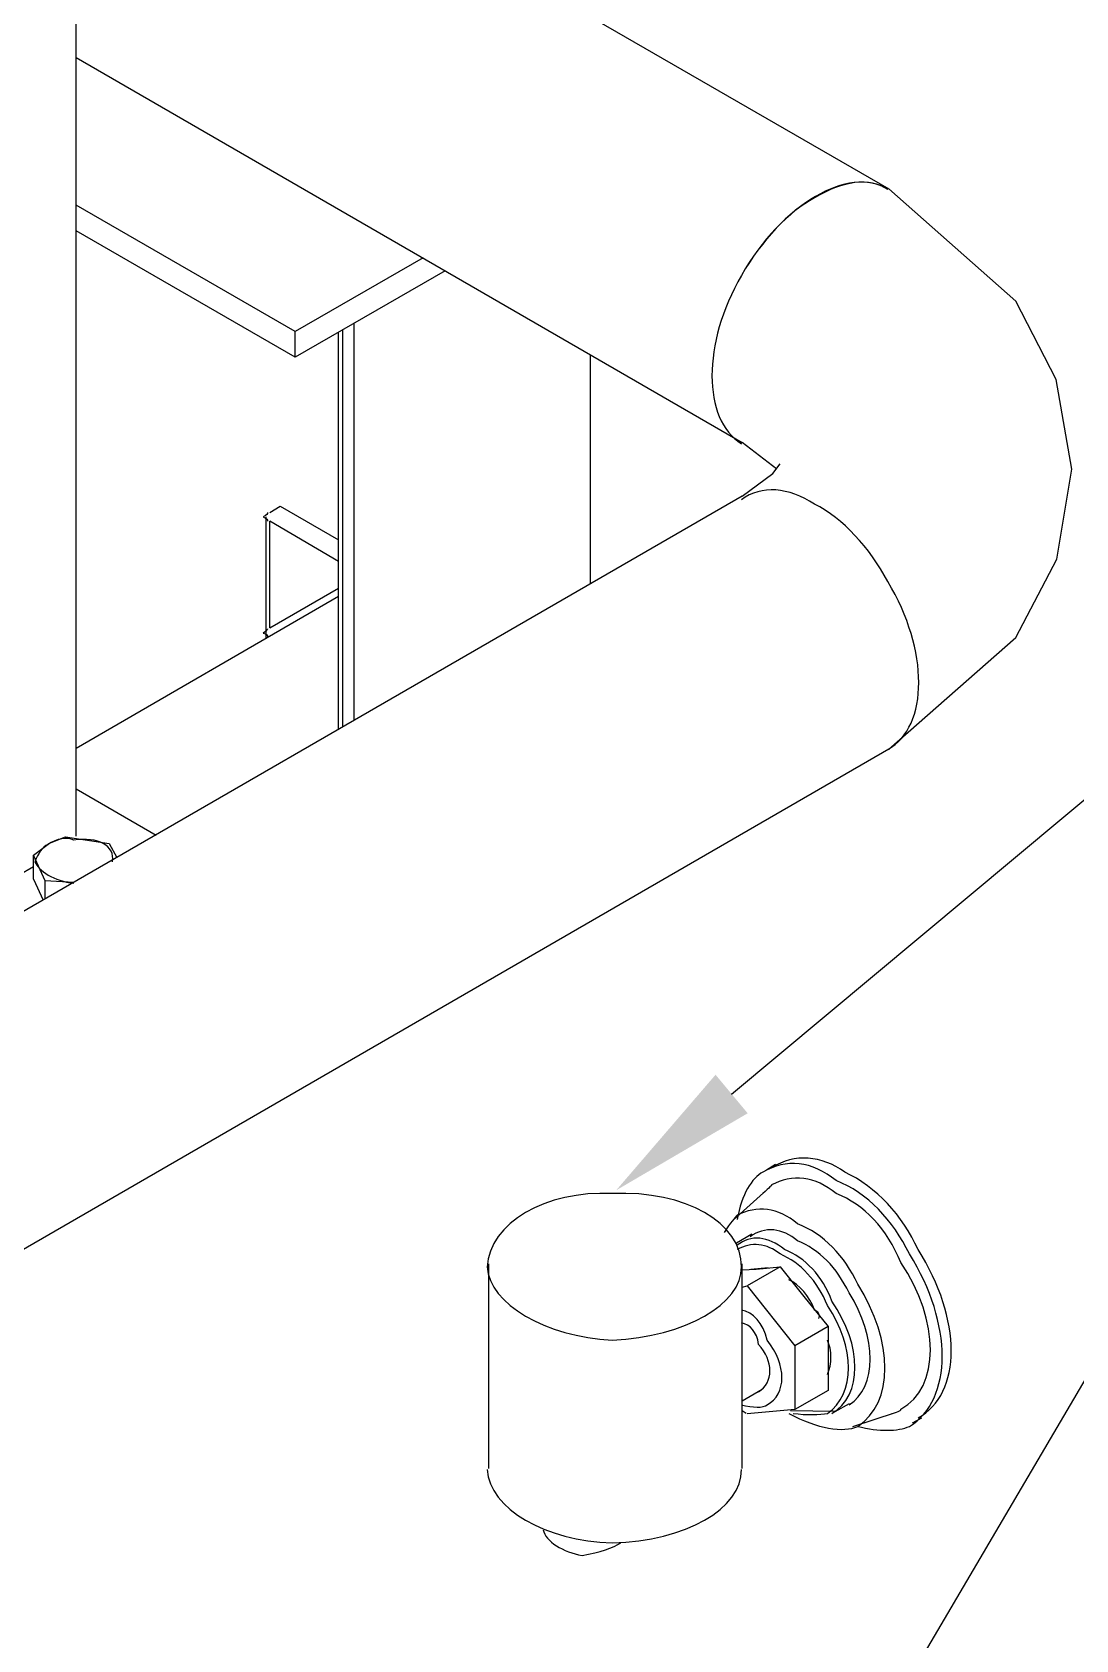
# Model space of a CAD drawing. Header units: inches. Extents: x 0.3 to 33.8, y 15.5 to 37.1.
# Drawn here: x 26.199 to 27.45, y 26.556 to 28.482 of the extents above; entities that cross this region are included whole.
import ezdxf

# ---------------------------------------------------------------- set-up
doc = ezdxf.new("R2010")
doc.units = ezdxf.units.IN
doc.header["$MEASUREMENT"] = 0

# ---------------------------------------------------------------- blocks, each defined once
blk = doc.blocks.new('60298_1')
at = {"transparency": 33554687}
blk.add_hatch(color=21, dxfattribs=at).paths.add_polyline_path([(27.057, 27.187), (26.8993, 27.0947), (27.0185, 27.2332)])
for points in [[(26.2521, 27.5189), (26.2521, 31.1916), (26.1106, 31.1095)], [(26.4241, 28.7572), (27.2261, 28.2945)], [(26.2521, 28.452), (27.0505, 27.9909)], [(27.2261, 27.6232), (27.3784, 27.7569), (27.4275, 27.8509), (27.4455, 27.9588), (27.4269, 28.0663), (27.3784, 28.1602), (27.2261, 28.2945)], [(26.5145, 28.1236), (26.2521, 28.2749)], [(26.5145, 28.0931), (26.2521, 28.2444)], [(26.6678, 28.2119), (26.5145, 28.1236)], [(26.6942, 28.1964), (26.5145, 28.0931)], [(26.5718, 27.65), (26.5718, 28.1262)], [(26.5852, 27.6578), (26.5852, 28.1339)], [(26.5145, 28.0931), (26.5145, 28.1236)], [(26.5666, 27.6469), (26.5666, 28.1225)], [(26.8687, 27.8215), (26.8687, 28.0957)], [(27.0918, 27.9588), (27.0505, 27.9909)], [(27.0505, 27.9263), (27.0871, 27.9537), (27.0959, 27.965)], [(27.0505, 27.9263), (25.9588, 27.2963)], [(26.484, 27.9067), (26.4964, 27.9144), (26.5666, 27.8742)], [(26.4799, 27.7631), (26.4799, 27.9015)], [(26.5666, 27.8483), (26.484, 27.8964)], [(26.484, 27.7688), (26.484, 27.8964)], [(26.484, 27.7688), (26.5666, 27.8163)], [(26.5666, 27.806), (26.2521, 27.6242)], [(26.4799, 27.7559), (26.4799, 27.7631)], [(27.2261, 27.6232), (26.1344, 26.9926)], [(26.2521, 27.5757), (26.3477, 27.5204)], [(26.201, 27.4677), (26.201, 27.4961), (26.2201, 27.5106), (26.2392, 27.5183)], [(26.2392, 27.5183), (26.2914, 27.5101)], [(26.2914, 27.5101), (26.3007, 27.4936)], [(26.2149, 27.444), (26.2149, 27.4657), (26.201, 27.4961)], [(26.1106, 27.4306), (26.201, 27.4827)], [(26.201, 27.4677), (26.2124, 27.4424)], [(26.249, 27.4636), (26.2149, 27.4657)], [(27.0794, 27.1192), (27.0902, 27.1259)], [(27.0402, 27.0593), (27.0799, 27.0954)], [(27.0438, 27.0319), (27.0618, 27.0427)], [(26.7468, 26.7613), (26.7468, 27.0066)], [(27.0505, 26.7613), (27.0505, 27.0066)], [(27.0505, 26.9994), (27.067, 27.0004)], [(27.0959, 27.003), (27.0562, 26.9803)], [(27.0815, 27.0019), (27.0608, 26.9999)], [(27.067, 27.0004), (27.0959, 27.003)], [(27.0959, 27.003), (27.1243, 26.9673)], [(27.0505, 26.9787), (27.0562, 26.9803)], [(27.0562, 26.9803), (27.1135, 26.9085)], [(27.1243, 26.9673), (27.1533, 26.9317)], [(27.1533, 26.9317), (27.1135, 26.9085)], [(27.1533, 26.9317), (27.1533, 26.8935)], [(27.1135, 26.9085), (27.1135, 26.832)], [(27.1533, 26.8935), (27.1533, 26.8548)], [(27.0505, 26.8424), (27.0742, 26.8563)], [(27.1533, 26.8548), (27.1135, 26.832)], [(27.162, 26.8295), (27.1791, 26.8393)], [(27.0551, 26.8274), (27.0505, 26.8305)], [(27.1135, 26.832), (27.0562, 26.8269)], [(27.0562, 26.8269), (27.0562, 26.8269)], [(27.162, 26.8295), (27.1083, 26.8305)], [(27.1832, 26.8119), (27.2343, 26.8284)], [(27.2545, 26.816), (27.2658, 26.8222)]]:
    blk.add_lwpolyline(points, dxfattribs=at)
at = {"color": 21, "transparency": 33554687}
for points in [[(27.0376, 27.2101), (27.9454, 27.9671), (32.2564, 27.5767), (32.4366, 27.5767)], [(27.1378, 26.3172), (27.5829, 27.0742), (32.4242, 25.4284), (32.6045, 25.4284)]]:
    blk.add_lwpolyline(points, dxfattribs=at)
at = {"transparency": 33554687}
for points, knots in [([(27.225, 28.294), (27.1777, 28.3225), (27.0993, 28.2772), (27.0494, 28.1907), (27.0025, 28.1096), (27.0025, 28.019), (27.0494, 27.9893)], [0, 0, 0, 0, 1, 1, 1, 2, 2, 2, 2]), ([(27.1372, 28.2837), (27.1056, 28.267), (27.0741, 28.2337), (27.0494, 28.1907), (27.0025, 28.1096), (27.0025, 28.019), (27.0494, 27.9893)], [0, 0, 0, 0, 1, 1, 1, 2, 2, 2, 2]), ([(27.225, 27.6227), (27.2745, 27.6511), (27.2745, 27.7417), (27.225, 27.8241), (27.2029, 27.8658), (27.1714, 27.8991), (27.1372, 27.917)], [0, 0, 0, 0, 1, 1, 1, 2, 2, 2, 2]), ([(27.225, 27.6227), (27.2745, 27.6511), (27.2745, 27.7417), (27.225, 27.8241), (27.2029, 27.8658), (27.1714, 27.8991), (27.1372, 27.917)], [0, 0, 0, 0, 1, 1, 1, 2, 2, 2, 2]), ([(26.4814, 27.9067), (26.4817, 27.9057), (26.4803, 27.9038), (26.4762, 27.9015), (26.4803, 27.8998), (26.4817, 27.8979), (26.4814, 27.8964)], [0, 0, 0, 0, 1, 1, 1, 2, 2, 2, 2]), ([(26.4814, 27.7673), (26.4817, 27.7675), (26.4803, 27.7656), (26.4762, 27.7621), (26.4803, 27.7617), (26.4816, 27.7598), (26.4814, 27.7569)], [0, 0, 0, 0, 1, 1, 1, 2, 2, 2, 2]), ([(26.218, 27.5091), (26.2115, 27.5058), (26.2065, 27.4989), (26.2025, 27.4884), (26.2065, 27.4774), (26.2259, 27.4655), (26.249, 27.4626)], [0, 0, 0, 0, 1, 1, 1, 2, 2, 2, 2]), ([(26.2955, 27.4884), (26.2988, 27.5077), (26.2783, 27.5188), (26.249, 27.5142), (26.241, 27.5188), (26.2291, 27.516), (26.218, 27.5091)], [0, 0, 0, 0, 1, 1, 1, 2, 2, 2, 2]), ([(27.1631, 27.1063), (27.1344, 27.1299), (27.1029, 27.133), (27.0753, 27.1166), (27.0619, 27.1094), (27.0499, 27.09), (27.0443, 27.0598)], [0, 0, 0, 0, 1, 1, 1, 2, 2, 2, 2]), ([(27.1631, 27.0908), (27.1381, 27.1117), (27.1101, 27.1145), (27.0856, 27.1011), (27.0863, 27.1007), (27.0832, 27.0985), (27.0753, 27.0908)], [0, 0, 0, 0, 1, 1, 1, 2, 2, 2, 2]), ([(27.1889, 26.8119), (27.2144, 26.8052), (27.2371, 26.8059), (27.2509, 26.8119), (27.3033, 26.8441), (27.3033, 26.9347), (27.2509, 27.0185), (27.2316, 27.0587), (27.2001, 27.092), (27.1631, 27.1063)], [0, 0, 0, 0, 1, 1, 1, 2, 2, 2, 3, 3, 3, 3]), ([(27.2612, 26.8222), (27.3143, 26.8505), (27.3143, 26.941), (27.2612, 27.0236), (27.2427, 27.0651), (27.2112, 27.0984), (27.1734, 27.1166)], [0, 0, 0, 0, 1, 1, 1, 2, 2, 2, 2]), ([(26.7448, 27.003), (26.747, 27.0554), (26.815, 27.0947), (26.8945, 27.0908), (26.9826, 27.0947), (27.0506, 27.0554), (27.0494, 27.003), (27.0506, 26.9587), (26.9826, 26.9194), (26.8945, 26.9152), (26.815, 26.9194), (26.747, 26.9587), (26.7448, 27.003)], [0, 0, 0, 0, 1, 1, 1, 2, 2, 2, 3, 3, 3, 4, 4, 4, 4]), ([(27.2302, 26.8274), (27.2383, 26.8298), (27.2418, 26.8313), (27.2405, 26.8326), (27.288, 26.858), (27.288, 26.9384), (27.2405, 27.0081), (27.2244, 27.0485), (27.1964, 27.078), (27.1631, 27.0908)], [0, 0, 0, 0, 1, 1, 1, 2, 2, 2, 3, 3, 3, 3]), ([(27.1166, 27.0546), (27.0938, 27.0742), (27.0679, 27.0767), (27.0443, 27.0649), (27.0421, 27.0618), (27.0363, 27.0563), (27.0288, 27.0443)], [0, 0, 0, 0, 1, 1, 1, 2, 2, 2, 2]), ([(27.1063, 26.8274), (27.141, 26.8089), (27.1712, 26.8039), (27.1889, 26.8119), (27.2325, 26.8394), (27.2325, 26.9138), (27.1889, 26.9823), (27.1737, 27.0157), (27.1478, 27.043), (27.1166, 27.0546)], [0, 0, 0, 0, 1, 1, 1, 2, 2, 2, 3, 3, 3, 3]), ([(27.1786, 26.8377), (27.212, 26.8581), (27.212, 26.9188), (27.1786, 26.972), (27.1639, 27.0019), (27.1428, 27.0242), (27.1166, 27.034)], [0, 0, 0, 0, 1, 1, 1, 2, 2, 2, 2]), ([(27.1114, 26.8274), (27.1283, 26.8253), (27.1435, 26.8255), (27.1527, 26.8274), (27.186, 26.85), (27.186, 26.9076), (27.1527, 26.9565), (27.1404, 26.9865), (27.1204, 27.0077), (27.0959, 27.0185)], [0, 0, 0, 0, 1, 1, 1, 2, 2, 2, 3, 3, 3, 3]), ([(27.1579, 26.8274), (27.1949, 26.8482), (27.1949, 26.909), (27.1579, 26.9617), (27.1469, 26.9921), (27.1258, 27.0144), (27.1011, 27.0236)], [0, 0, 0, 0, 1, 1, 1, 2, 2, 2, 2]), ([(27.1424, 26.941), (27.1439, 26.9454), (27.1421, 26.9489), (27.1372, 26.9513), (27.131, 26.968), (27.1191, 26.9816), (27.1063, 26.9875)], [0, 0, 0, 0, 1, 1, 1, 2, 2, 2, 2]), ([(27.0494, 26.8377), (27.0633, 26.8345), (27.0754, 26.8336), (27.0804, 26.8377), (27.1039, 26.85), (27.1039, 26.8864), (27.0804, 26.9152), (27.0754, 26.9357), (27.0633, 26.9487), (27.0494, 26.9513)], [0, 0, 0, 0, 1, 1, 1, 2, 2, 2, 3, 3, 3, 3]), ([(27.0701, 26.8532), (27.0881, 26.8644), (27.0881, 26.8903), (27.0701, 26.91), (27.068, 26.9251), (27.0595, 26.9343), (27.0494, 26.9358)], [0, 0, 0, 0, 1, 1, 1, 2, 2, 2, 2]), ([(26.7448, 26.7603), (26.747, 26.7134), (26.815, 26.6742), (26.8945, 26.6725), (26.9826, 26.6742), (27.0506, 26.7134), (27.0494, 26.7603)], [0, 0, 0, 0, 1, 1, 1, 2, 2, 2, 2]), ([(26.8119, 26.688), (26.8142, 26.6738), (26.8363, 26.6613), (26.8584, 26.657), (26.8802, 26.6613), (26.8958, 26.6662), (26.9049, 26.6725)], [0, 0, 0, 0, 1, 1, 1, 2, 2, 2, 2])]:
    blk.add_open_spline(points, degree=3, knots=knots, dxfattribs=at)
for points in [[(27.225, 28.294), (27.2029, 28.308), (27.1714, 28.3049), (27.1372, 28.2837)], [(27.1372, 27.917), (27.1056, 27.937), (27.0741, 27.9401), (27.0494, 27.9222)], [(27.1372, 27.917), (27.1056, 27.937), (27.0741, 27.9401), (27.0494, 27.9222)], [(27.1734, 27.1166), (27.1455, 27.1363), (27.1139, 27.1394), (27.0856, 27.1217)], [(27.1166, 27.034), (27.0988, 27.0497), (27.0776, 27.0518), (27.0598, 27.0391)], [(27.1011, 27.0236), (27.0817, 27.0398), (27.0606, 27.0419), (27.0443, 27.0288)], [(27.0959, 27.0185), (27.08, 27.031), (27.0611, 27.0335), (27.0443, 27.0236)], [(27.1527, 26.8739), (27.1581, 26.8869), (27.1581, 26.9029), (27.1527, 26.9152)]]:
    blk.add_open_spline(points, degree=3, dxfattribs=at)

msp = doc.modelspace()

# ---------------------------------------------------------------- block references
msp.add_blockref('60298_1', (0, 0))

doc.saveas('drawing.dxf')
